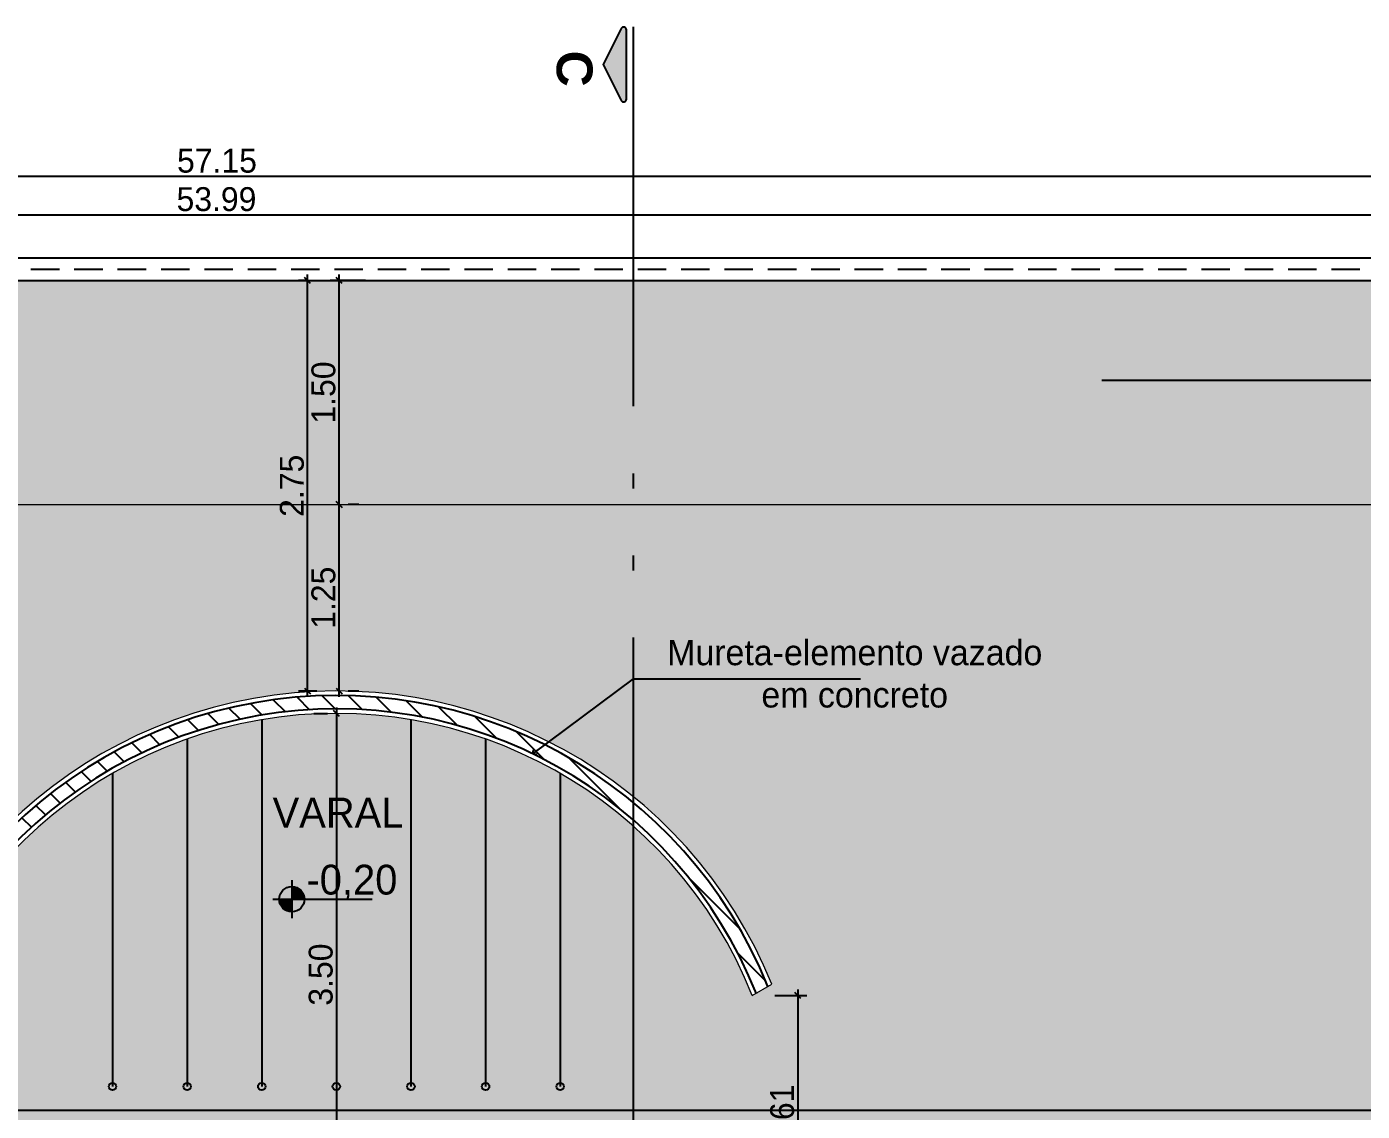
# Model space of a CAD drawing. Header units: feet. Extents: x 1734 to 1931, y 883 to 1088.
# Drawn here: x 1763.67 to 1772.62, y 930.07 to 937.33 of the extents above; entities that cross this region are included whole.
import ezdxf

# ---------------------------------------------------------------- set-up
doc = ezdxf.new("R2010")
doc.units = ezdxf.units.FT
doc.header["$LTSCALE"] = 0.3
doc.header["$MEASUREMENT"] = 0
doc.header["$PDMODE"] = 32
doc.header["$PDSIZE"] = 0.1
for name, pattern in [('ACAD_ISO05W100', [33, 24, -3, 0, -3, 0, -3]), ('DASHED2', [0.375, 0.25, -0.125]), ('HIDDEN', [9.525, 6.35, -3.175])]:
    doc.linetypes.add(name, pattern=pattern)
doc.layers.get('0').update_dxf_attribs({"linetype": 'CONTINUOUS'})
doc.layers.get('Defpoints').update_dxf_attribs({"linetype": 'CONTINUOUS'})
for name, color, linetype in [('1', 1, 'CONTINUOUS'), ('3', 3, 'CONTINUOUS'), ('4', 4, 'CONTINUOUS'), ('4.', 4, 'CONTINUOUS'), ('Cotas', 1, 'CONTINUOUS'), ('demolição', 140, 'DASHED2'), ('LAYOUT 2', 1, 'CONTINUOUS'), ('projecao', 8, 'HIDDEN'), ('Texto', 44, 'CONTINUOUS')]:
    doc.layers.add(name, color=color, linetype=linetype)
doc.styles.add('ROMANS', font='romans')
doc.styles.add('style1', font='GOTHIC.TTF')
doc.styles.add('TP', font='arial.ttf', dxfattribs={"height": 0.1})
doc.dimstyles.new('ESC-100', dxfattribs={"dimtxt": 0.16, "dimasz": 0.04, "dimexe": 0.06, "dimexo": 0.15, "dimgap": 0.02, "dimtad": 1, "dimzin": 4, "dimdsep": 46, "dimtxsty": 'style1', "dimblk": 'OBLIQUE', "dimcen": 0.01, "dimdle": 0.04, "dimclrd": 14, "dimclre": 14, "dimclrt": 2, "dimazin": 0, "dimtfac": 1, "dimtix": 1, "dimtmove": 2, "dimatfit": 0, "dimldrblk": 'OPEN90', "dimfxl": 1, "dimtolj": 1, "dimtzin": 4, "dimlwd": -1, "dimlwe": -1, "dimarcsym": 0})

# ---------------------------------------------------------------- blocks, each defined once
blk = doc.blocks.new('_Oblique')
at = {"color": 0, "linetype": 'ByBlock', "lineweight": -2}
blk.add_line((-0.5, -0.5), (0.5, 0.5), dxfattribs=at)
blk = doc.blocks.new('*D23')
at = {"layer": 'Cotas', "color": 14, "transparency": 16777216}
for p, q in [((1737.9418, 932.2813), (1737.9418, 936.1317)), ((1791.9352, 932.4445), (1791.9352, 936.1317)), ((1737.9018, 936.0717), (1791.9752, 936.0717))]:
    blk.add_line(p, q, dxfattribs=at)
at = {"layer": 'Defpoints', "color": 0, "transparency": 16777216}
for p in [(1791.9352, 936.0717), (1791.9352, 932.2945), (1737.9418, 932.1313)]:
    blk.add_point(p, dxfattribs=at)
at = {"layer": 'Cotas', "color": 14, "transparency": 16777216, "xscale": 0.04, "yscale": 0.04, "zscale": 0.04, "rotation": 180}
blk.add_blockref('_Oblique', (1737.9418, 936.0717), dxfattribs=at)
at = {"layer": 'Cotas', "color": 14, "transparency": 16777216, "xscale": 0.04, "yscale": 0.04, "zscale": 0.04}
blk.add_blockref('_Oblique', (1791.9352, 936.0717), dxfattribs=at)
at = {"layer": 'Cotas', "color": 2, "transparency": 16777216, "insert": (1764.9385, 936.1758), "char_height": 0.16, "attachment_point": 5, "style": 'style1'}
blk.add_mtext('\\A1;53.99', dxfattribs=at)
blk = doc.blocks.new('_Open90')
at = {"color": 0, "linetype": 'ByBlock', "lineweight": -2}
for p, q in [((0, 0), (-1, 0)), ((-0.5, 0.5), (0, 0)), ((0, 0), (-0.5, -0.5))]:
    blk.add_line(p, q, dxfattribs=at)
blk = doc.blocks.new('*D26')
at = {"layer": 'Cotas', "color": 14, "transparency": 16777216}
for p, q in [((1736.3668, 935.8563), (1736.3668, 936.3913)), ((1793.5168, 935.8563), (1793.5168, 936.3913)), ((1736.3268, 936.3313), (1793.5568, 936.3313))]:
    blk.add_line(p, q, dxfattribs=at)
at = {"layer": 'Defpoints', "color": 0, "transparency": 16777216}
for p in [(1793.5168, 936.3313), (1736.3668, 935.7063), (1793.5168, 935.7063)]:
    blk.add_point(p, dxfattribs=at)
at = {"layer": 'Cotas', "color": 14, "transparency": 16777216, "xscale": 0.04, "yscale": 0.04, "zscale": 0.04, "rotation": 180}
blk.add_blockref('_Oblique', (1736.3668, 936.3313), dxfattribs=at)
at = {"layer": 'Cotas', "color": 14, "transparency": 16777216, "xscale": 0.04, "yscale": 0.04, "zscale": 0.04}
blk.add_blockref('_Oblique', (1793.5168, 936.3313), dxfattribs=at)
at = {"layer": 'Cotas', "color": 2, "transparency": 16777216, "insert": (1764.9418, 936.4333), "char_height": 0.16, "attachment_point": 5, "style": 'style1'}
blk.add_mtext('\\A1;57.15', dxfattribs=at)
blk = doc.blocks.new('*D56')
at = {"layer": 'Cotas', "color": 14, "transparency": 16777216}
for p, q in [((1741.4418, 929.3813), (1741.4418, 930.1325)), ((1774.5418, 929.5002), (1774.5418, 930.1325)), ((1741.4018, 930.0725), (1774.5818, 930.0725))]:
    blk.add_line(p, q, dxfattribs=at)
at = {"layer": 'Defpoints', "color": 0, "transparency": 16777216}
for p in [(1774.5418, 930.0725), (1774.5418, 929.3502), (1741.4418, 929.2313)]:
    blk.add_point(p, dxfattribs=at)
at = {"layer": 'Cotas', "color": 14, "transparency": 16777216, "xscale": 0.04, "yscale": 0.04, "zscale": 0.04, "rotation": 180}
blk.add_blockref('_Oblique', (1741.4418, 930.0725), dxfattribs=at)
at = {"layer": 'Cotas', "color": 14, "transparency": 16777216, "xscale": 0.04, "yscale": 0.04, "zscale": 0.04}
blk.add_blockref('_Oblique', (1774.5418, 930.0725), dxfattribs=at)
at = {"layer": 'Cotas', "color": 2, "transparency": 16777216, "insert": (1757.9918, 930.1766), "char_height": 0.16, "attachment_point": 5, "style": 'style1'}
blk.add_mtext('\\A1;33.10', dxfattribs=at)
blk = doc.blocks.new('*D247')
at = {"layer": 'Cotas', "color": 14, "linetype": 'Continuous', "transparency": 16777216}
for p, q in [((1765.7599, 932.8413), (1765.7599, 934.1713)), ((1765.8918, 934.1313), (1765.8199, 934.1313)), ((1765.8918, 932.8813), (1765.8199, 932.8813))]:
    blk.add_line(p, q, dxfattribs=at)
at = {"layer": 'Defpoints', "color": 0, "linetype": 'Continuous', "transparency": 16777216}
for p in [(1765.7418, 934.1313), (1765.7599, 934.1313), (1765.7418, 932.8813)]:
    blk.add_point(p, dxfattribs=at)
at = {"layer": 'Cotas', "color": 14, "linetype": 'Continuous', "transparency": 16777216, "xscale": 0.04, "yscale": 0.04, "zscale": 0.04}
for p, rotation in [((1765.7599, 934.1313), 90), ((1765.7599, 932.8813), 270)]:
    blk.add_blockref('_Oblique', p, dxfattribs=dict(at, rotation=rotation))
at = {"layer": 'Cotas', "color": 2, "linetype": 'Continuous', "transparency": 16777216, "insert": (1765.6559, 933.5063), "char_height": 0.16, "attachment_point": 5, "rotation": 90, "style": 'style1'}
blk.add_mtext('\\A1;1.25', dxfattribs=at)
blk = doc.blocks.new('*D248')
at = {"layer": 'Cotas', "color": 14, "linetype": 'Continuous', "transparency": 16777216}
for p, q in [((1765.7599, 934.0913), (1765.7599, 935.6713)), ((1765.9369, 935.6313), (1765.6999, 935.6313)), ((1765.8918, 934.1313), (1765.8199, 934.1313))]:
    blk.add_line(p, q, dxfattribs=at)
at = {"layer": 'Defpoints', "color": 0, "linetype": 'Continuous', "transparency": 16777216}
for p in [(1765.7599, 935.6313), (1766.0869, 935.6313), (1765.7418, 934.1313)]:
    blk.add_point(p, dxfattribs=at)
at = {"layer": 'Cotas', "color": 14, "linetype": 'Continuous', "transparency": 16777216, "xscale": 0.04, "yscale": 0.04, "zscale": 0.04}
for p, rotation in [((1765.7599, 935.6313), 90), ((1765.7599, 934.1313), 270)]:
    blk.add_blockref('_Oblique', p, dxfattribs=dict(at, rotation=rotation))
at = {"layer": 'Cotas', "color": 2, "linetype": 'Continuous', "transparency": 16777216, "insert": (1765.6559, 934.8813), "char_height": 0.16, "attachment_point": 5, "rotation": 90, "style": 'style1'}
blk.add_mtext('\\A1;1.50', dxfattribs=at)
blk = doc.blocks.new('*D249')
at = {"layer": 'Cotas', "color": 14, "linetype": 'Continuous', "transparency": 16777216}
for p, q in [((1765.5485, 932.8413), (1765.5485, 935.6713)), ((1765.5499, 935.6313), (1765.4885, 935.6313)), ((1765.61, 932.8813), (1765.4885, 932.8813))]:
    blk.add_line(p, q, dxfattribs=at)
at = {"layer": 'Defpoints', "color": 0, "linetype": 'Continuous', "transparency": 16777216}
for p in [(1765.5485, 935.6313), (1765.6999, 935.6313), (1765.76, 932.8813)]:
    blk.add_point(p, dxfattribs=at)
at = {"layer": 'Cotas', "color": 14, "linetype": 'Continuous', "transparency": 16777216, "xscale": 0.04, "yscale": 0.04, "zscale": 0.04}
for p, rotation in [((1765.5485, 935.6313), 90), ((1765.5485, 932.8813), 270)]:
    blk.add_blockref('_Oblique', p, dxfattribs=dict(at, rotation=rotation))
at = {"layer": 'Cotas', "color": 2, "linetype": 'Continuous', "transparency": 16777216, "insert": (1765.4445, 934.2563), "char_height": 0.16, "attachment_point": 5, "rotation": 90, "style": 'style1'}
blk.add_mtext('\\A1;2.75', dxfattribs=at)
blk = doc.blocks.new('*D250')
at = {"layer": 'Cotas', "color": 14, "linetype": 'Continuous', "transparency": 16777216}
for p, q in [((1768.6792, 930.8406), (1768.8941, 930.8406)), ((1768.8341, 930.8806), (1768.8341, 929.1913)), ((1768.6792, 929.2313), (1768.8941, 929.2313))]:
    blk.add_line(p, q, dxfattribs=at)
at = {"layer": 'Defpoints', "color": 0, "linetype": 'Continuous', "transparency": 16777216}
for p in [(1768.5292, 930.8406), (1768.5292, 929.2313), (1768.8341, 929.2313)]:
    blk.add_point(p, dxfattribs=at)
at = {"layer": 'Cotas', "color": 14, "linetype": 'Continuous', "transparency": 16777216, "xscale": 0.04, "yscale": 0.04, "zscale": 0.04}
for p, rotation in [((1768.8341, 930.8406), 90), ((1768.8341, 929.2313), 270)]:
    blk.add_blockref('_Oblique', p, dxfattribs=dict(at, rotation=rotation))
at = {"layer": 'Cotas', "color": 2, "linetype": 'Continuous', "transparency": 16777216, "insert": (1768.73, 930.036), "char_height": 0.16, "attachment_point": 5, "rotation": 90, "style": 'style1'}
blk.add_mtext('\\A1;1.61', dxfattribs=at)
blk = doc.blocks.new('*D251')
at = {"layer": 'Cotas', "color": 14, "linetype": 'Continuous', "transparency": 16777216}
for p, q in [((1765.7418, 932.7713), (1765.7418, 929.1913)), ((1765.5918, 932.7313), (1765.6818, 932.7313)), ((1765.5918, 929.2313), (1765.6818, 929.2313))]:
    blk.add_line(p, q, dxfattribs=at)
at = {"layer": 'Defpoints', "color": 0, "linetype": 'Continuous', "transparency": 16777216}
for p in [(1765.7418, 932.7313), (1765.7418, 929.2313), (1765.7418, 929.2313)]:
    blk.add_point(p, dxfattribs=at)
at = {"layer": 'Cotas', "color": 14, "linetype": 'Continuous', "transparency": 16777216, "xscale": 0.04, "yscale": 0.04, "zscale": 0.04}
for p, rotation in [((1765.7418, 932.7313), 90), ((1765.7418, 929.2313), 270)]:
    blk.add_blockref('_Oblique', p, dxfattribs=dict(at, rotation=rotation))
at = {"layer": 'Cotas', "color": 2, "linetype": 'Continuous', "transparency": 16777216, "insert": (1765.6378, 930.9813), "char_height": 0.16, "attachment_point": 5, "rotation": 90, "style": 'style1'}
blk.add_mtext('\\A1;3.50', dxfattribs=at)
blk = doc.blocks.new('NIV_PL')
for p, q in [((0, 0.15), (0, -0.15)), ((-0.15, 0), (0.638, 0))]:
    blk.add_line(p, q)
at = {"const_width": 0.1}
for points in [[(-0.05, 0, 0.414214), (0, -0.05, 1)], [(0.05, 0, 0.414214), (0, 0.05, 1)]]:
    blk.add_lwpolyline(points, format="xyb", dxfattribs=at)
blk.add_circle((0, 0), 0.1)
at = {"color": 2, "style": 'ROMANS'}
blk.add_attdef('NIVEL', (0.116, 0.037), '', height=0.1, dxfattribs=at)

msp = doc.modelspace()

# ---------------------------------------------------------------- hatches: boundary and pattern name
at = {"linetype": 'Continuous', "true_color": 0xbdcb95}
h = msp.add_hatch(color=253, dxfattribs=at)
h.paths.add_polyline_path([(1791.9418, 932.1313, 0.414214), (1789.9418, 934.1313), (1739.9418, 934.1313, 0.414214), (1737.9418, 932.1313), (1737.9418, 913.1313, 0.414214), (1739.9418, 911.1313), (1751.9059, 911.1313, -0.131652), (1753.6559, 910.6624), (1755.4418, 909.6313), (1765.2943, 903.943), (1769.1918, 901.6928, -0.267949), (1770.9418, 898.6617), (1770.9418, 887.6313, 0.414214), (1772.9418, 885.6313), (1789.9418, 885.6313, 0.414214), (1791.9418, 887.6313)])
h.paths.add_polyline_path([(1768.8918, 912.6313), (1768.8918, 909.7813), (1765.7418, 909.7813), (1765.709, 911.5803, -0.083534), (1764.5189, 904.5062), (1755.4418, 909.7468), (1755.4418, 912.5313), (1765.6881, 912.5313, -0.011002), (1765.709, 911.5803), (1765.7418, 912.6313), (1755.4418, 912.6313), (1755.4418, 916.4313), (1748.4418, 916.4313), (1748.4418, 912.6313), (1741.4418, 912.6313), (1741.4418, 916.9313), (1740.5418, 916.9313), (1740.5418, 923.9313), (1741.4418, 923.9313), (1741.4418, 929.2313), (1748.4418, 929.2313), (1748.4418, 931.9313), (1755.9418, 931.9313), (1755.9418, 929.2313), (1774.5418, 929.2313), (1774.5418, 931.3813), (1777.9918, 931.3813), (1777.9918, 929.2313), (1779.9918, 929.2313), (1779.9918, 912.6313)], flags=16)
h.paths.add_polyline_path([(1768.5292, 930.8406, 0.812596), (1762.7435, 929.8313), (1762.7435, 929.3313), (1762.5934, 929.3313), (1762.5934, 929.8313, -0.810376), (1768.6604, 930.9164)], flags=16)
h.paths.add_polyline_path([(1762.4969, 929.3805), (1762.4969, 929.769), (1762.1515, 929.769), (1762.1515, 929.3805)], flags=24)
h.paths.add_polyline_path([(1762.4969, 929.0805), (1762.4969, 929.469), (1762.1515, 929.469), (1762.1515, 929.0805)], flags=8)
h.paths.add_polyline_path([(1768.8971, 929.7895), (1768.8971, 930.3016), (1768.5517, 930.3016), (1768.5517, 929.7895)], flags=24)
at = {"layer": '1'}
h = msp.add_hatch(color=4, dxfattribs=at)
h.dxf.hatch_style = 2
h.paths.add_polyline_path([(1767.6506, 936.8382, 0.791418), (1767.6861, 936.8465), (1767.6861, 937.3114, 0.791418), (1767.6506, 937.3198), (1767.5302, 937.079)])
at = {"layer": 'Cotas', "linetype": 'Continuous'}
h = msp.add_hatch(dxfattribs=at)
h.set_pattern_fill('LINE', color=256, angle=315, style=0)
h.set_pattern_definition([(315, (1762.62343, 929.33134), (0.0883883, 0.0883883), [])])
h.paths.add_polyline_path([(1768.5555, 930.8558), (1768.6342, 930.9012, 0.810866), (1762.6234, 929.8309), (1762.6234, 929.3313), (1762.7135, 929.3313), (1762.7135, 929.8318, -0.812066)])
at = {"layer": 'demolição', "linetype": 'Continuous'}
h = msp.add_hatch(color=255, dxfattribs=at)
h.dxf.hatch_style = 1
h.paths.add_polyline_path([(1793.4418, 932.1313, 0.414214), (1789.9418, 935.6313), (1739.9418, 935.6313, 0.414214), (1736.4418, 932.1313), (1736.4418, 913.1313, 0.414214), (1739.9418, 909.6313), (1751.9059, 909.6313, -0.131652), (1752.9059, 909.3634), (1755.4418, 907.8993), (1763.8091, 903.0685), (1768.4418, 900.3937, -0.267949), (1769.4418, 898.6617), (1769.4418, 887.6313, 0.414214), (1772.9418, 884.1313), (1789.9418, 884.1313, 0.414214), (1793.4418, 887.6313)])
h.paths.add_polyline_path([(1755.4418, 909.6313), (1753.6559, 910.6624, 0.131652), (1751.9059, 911.1313), (1739.9418, 911.1313, -0.414214), (1737.9418, 913.1313), (1737.9418, 932.1313, -0.414214), (1739.9418, 934.1313), (1789.9418, 934.1313, -0.414214), (1791.9418, 932.1313), (1791.9418, 887.6313, -0.414214), (1789.9418, 885.6313), (1772.9418, 885.6313, -0.414214), (1770.9418, 887.6313), (1770.9418, 898.6617, 0.267949), (1769.1918, 901.6928), (1765.2943, 903.943)], flags=16)

# ---------------------------------------------------------------- linework, layer by layer
at = {"layer": '1', "linetype": 'Continuous', "lineweight": 13}
for p, q in [((1739.9418, 934.1313), (1789.9418, 934.1313)), ((1768.5292, 930.8406), (1768.6604, 930.9164))]:
    msp.add_line(p, q, dxfattribs=at)
at = {"layer": '1', "linetype": 'Continuous'}
for p, q in [((1765.2418, 932.6894), (1765.2418, 930.2313)), ((1765.7418, 932.7313), (1765.7418, 930.2313)), ((1766.2418, 932.6894), (1766.2418, 930.2313)), ((1764.7418, 932.5598), (1764.7418, 930.2313)), ((1766.7418, 932.5598), (1766.7418, 930.2313)), ((1764.2418, 932.3294), (1764.2418, 930.2313)), ((1767.2418, 932.3294), (1767.2418, 930.2313))]:
    msp.add_line(p, q, dxfattribs=at)
for centre in [(1764.2418, 930.2313), (1764.7418, 930.2313), (1765.2418, 930.2313), (1765.7418, 930.2313), (1766.2418, 930.2313), (1766.7418, 930.2313), (1767.2418, 930.2313)]:
    msp.add_circle(centre, 0.025, dxfattribs=at)
at = {"layer": '1', "linetype": 'Continuous', "lineweight": 13}
for radius, start, end in [(3.15, 22.09885, 178.18078), (3, 21.70108, 178.08979)]:
    msp.add_arc((1765.7418, 929.7313), radius, start, end, dxfattribs=at)
at = {"layer": '3'}
msp.add_line((1736.4418, 935.6313), (1780.4418, 935.6313), dxfattribs=at)
msp.add_line((1736.4418, 935.6313), (1780.4418, 935.6313), dxfattribs=at)
msp.add_lwpolyline([(1780.4418, 935.7813), (1736.2918, 935.7813), (1736.2918, 895.4813), (1755.9418, 895.4813)], dxfattribs=at)
for radius, start, end in [(3.12, 22.02239, 178.18078), (3.03, 21.70108, 178.08979)]:
    msp.add_arc((1765.7418, 929.7313), radius, start, end, dxfattribs=at)
at = {"layer": '4', "linetype": 'Continuous'}
msp.add_lwpolyline([(1767.6861, 936.8465), (1767.6861, 937.3114, 0.791418), (1767.6506, 937.3198), (1767.5302, 937.079), (1767.6506, 936.8382, 0.791418)], format="xyb", close=True, dxfattribs=at)
at = {"layer": '4.', "color": 5, "linetype": 'ACAD_ISO05W100', "ltscale": 0.5}
msp.add_line((1767.7333, 893.5892), (1767.7333, 937.3321), dxfattribs=at)
at = {"layer": 'LAYOUT 2', "linetype": 'Continuous'}
msp.add_line((1770.8723, 934.964), (1773.7215, 934.964), dxfattribs=at)
at = {"layer": 'projecao', "ltscale": 0.1}
msp.add_lwpolyline([(1755.9418, 895.5563), (1768.3668, 895.5563), (1768.3668, 884.0563), (1793.5168, 884.0563), (1793.5168, 935.7063), (1736.3668, 935.7063), (1736.3668, 895.5563), (1755.9418, 895.5563)], dxfattribs=at)

# ---------------------------------------------------------------- block references
at = {"layer": 'Texto', "linetype": 'Continuous', "ltscale": 0.4}
ref = msp.add_blockref('NIV_PL', (1765.4435, 931.4862), dxfattribs=dict(at, xscale=0.8446215679939147, yscale=0.8446215679939147, zscale=0.8446215679939147))
ref.add_attrib('NIVEL', '-0,20', (1765.5413, 931.5173), dxfattribs={"layer": '0', "height": 0.2, "style": 'style1'})

# ---------------------------------------------------------------- texts
at = {"layer": 'Texto', "linetype": 'Continuous', "ltscale": 0.4, "insert": (1767.4583, 937.0509), "char_height": 0.24, "width": 1.774506, "attachment_point": 2, "rotation": 270, "style": 'TP'}
msp.add_mtext('{\\fArial|b1|i0|c0|p34;C}', dxfattribs=at)
at = {"layer": 'Texto', "attachment_point": 1, "style": 'style1'}
for s, insert, char_height, width in [('\\pxqc;Mureta-elemento vazado em concreto', (1767.8073, 933.224), 0.17, 2.81618), ('\\pxqc;{\\H2.4x;\\P\\H0.83333x;VARAL}', (1764.0304, 932.5666), 0.1, 3.445461)]:
    msp.add_mtext(s, dxfattribs=dict(at, insert=insert, char_height=char_height, width=width))

# ---------------------------------------------------------------- dimensions: what is measured, and where the dimension line sits
at = {"layer": 'Cotas'}
for base, p1, p2, picture, middle in [((1793.5168, 936.3313), (1736.3668, 935.7063), (1793.5168, 935.7063), '*D26', (1764.9418, 936.4333)), ((1791.9352, 936.0717), (1737.9418, 932.1313), (1791.9352, 932.2945), '*D23', (1764.9385, 936.1758)), ((1774.5418, 930.0725), (1741.4418, 929.2313), (1774.5418, 929.3502), '*D56', (1757.9918, 930.1766))]:
    dim = msp.add_linear_dim(base=base, p1=p1, p2=p2, dimstyle='ESC-100', override={"dimtxt": 0.16}, dxfattribs=at)
    dim.commit()
    dim.dimension.update_dxf_attribs({"geometry": picture, "text_midpoint": middle})
at = {"layer": 'Cotas', "linetype": 'Continuous'}
for base, p1, p2, picture, middle in [((1765.5485, 935.6313), (1765.76, 932.8813), (1765.6999, 935.6313), '*D249', (1765.4445, 934.2563)), ((1765.7599, 935.6313), (1765.7418, 934.1313), (1766.0869, 935.6313), '*D248', (1765.6559, 934.8813)), ((1765.7599, 934.1313), (1765.7418, 932.8813), (1765.7418, 934.1313), '*D247', (1765.6559, 933.5063)), ((1765.7418, 929.2313), (1765.7418, 932.7313), (1765.7418, 929.2313), '*D251', (1765.6378, 930.9813)), ((1768.8341, 929.2313), (1768.5292, 930.8406), (1768.5292, 929.2313), '*D250', (1768.73, 930.036))]:
    dim = msp.add_linear_dim(base=base, p1=p1, p2=p2, angle=90, dimstyle='ESC-100', dxfattribs=at)
    dim.commit()
    dim.dimension.update_dxf_attribs({"geometry": picture, "text_midpoint": middle})

# ---------------------------------------------------------------- leaders
at = {"layer": 'Defpoints', "linetype": 'Continuous'}
msp.add_leader([(1767.0587, 932.4602), (1767.7333, 932.9626), (1769.2539, 932.9626)], dimstyle='ESC-100', override={"dimgap": 0.02, "dimtad": 0}, dxfattribs=at)

doc.saveas('drawing.dxf')
